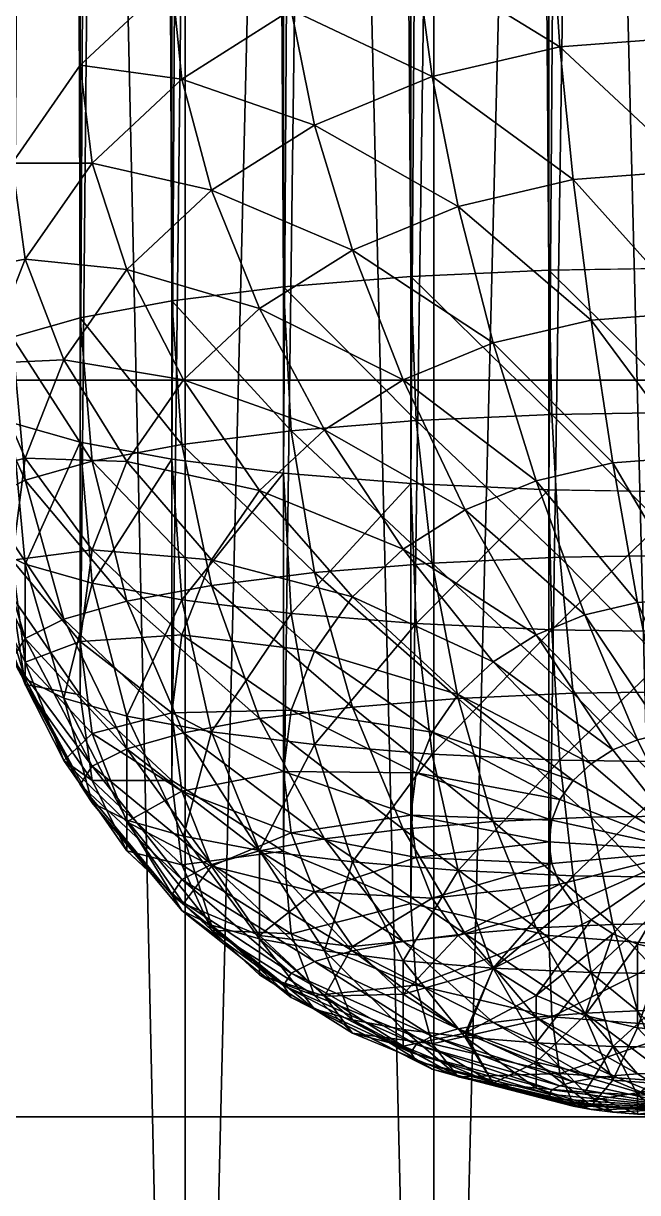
# Model space of a CAD drawing. Header units: millimetres. Extents: x -510 to 550, y -577 to 577.
# Drawn here: x 10.91 to 19.25, y 178.97 to 194.84 of the extents above; entities that cross this region are included whole.
import ezdxf

# ---------------------------------------------------------------- set-up
doc = ezdxf.new("R2010")
doc.units = ezdxf.units.MM
for name, color, linetype, true_color in [('base_visual_0', 7, 'Continuous', 0x5c6b75), ('base_visual_1', 7, 'Continuous', 0x5c6b75), ('base_visual_2', 7, 'Continuous', 0x1f2b36), ('main_frame_outrigger', 7, 'Continuous', 0x5c6b75), ('structure_aux_rail_bracket', 7, 'Continuous', 0x5c6b75), ('structure_left_rocker_spindle', 7, 'Continuous', 0x5c6b75), ('structure_main_rail_bracket', 7, 'Continuous', 0x5c6b75)]:
    doc.layers.add(name, color=color, linetype=linetype, true_color=true_color)

msp = doc.modelspace()

# ---------------------------------------------------------------- linework, layer by layer
at = {"layer": 'base_visual_0', "true_color": 0x5c6b75}
for points in [[(-85, -190, -160), (125, 190, -160), (125, -190, -160)], [(-85, -190, -160), (-85, 190, -160), (125, 190, -160)], [(-85, -190, -20), (125, -190, -20), (125, 190, -20)], [(-85, -190, -20), (125, 190, -20), (-85, 190, -20)], [(125, 190, -160), (-85, 190, -160), (-85, 190, -20)], [(125, 190, -160), (-85, 190, -20), (125, 190, -20)]]:
    msp.add_3dface(points, dxfattribs=at)
at = {"layer": 'base_visual_1', "true_color": 0x5c6b75}
for points in [[(-110, -190, 10), (150, 190, 10), (150, -190, 10)], [(-110, -190, 10), (-110, 190, 10), (150, 190, 10)], [(-110, -190, 80), (150, -190, 80), (150, 190, 80)], [(-110, -190, 80), (150, 190, 80), (-110, 190, 80)], [(150, 190, 10), (-110, 190, 10), (-110, 190, 80)], [(150, 190, 10), (-110, 190, 80), (150, 190, 80)]]:
    msp.add_3dface(points, dxfattribs=at)
at = {"layer": 'base_visual_2', "true_color": 0x1f2b36}
for points in [[(-20, -190, 80), (220, 190, 80), (220, -190, 80)], [(-20, -190, 80), (-20, 190, 80), (220, 190, 80)], [(-20, -190, 160), (220, -190, 160), (220, 190, 160)], [(-20, -190, 160), (220, 190, 160), (-20, 190, 160)], [(220, 190, 80), (-20, 190, 80), (-20, 190, 160)], [(220, 190, 80), (-20, 190, 160), (220, 190, 160)]]:
    msp.add_3dface(points, dxfattribs=at)
at = {"layer": 'main_frame_outrigger', "true_color": 0x5c6b75}
for points in [[(-5, 180, 55), (45, 390, 55), (45, 180, 55)], [(-5, 180, 55), (-5, 390, 55), (45, 390, 55)], [(-5, 180, 85), (45, 180, 85), (45, 390, 85)], [(-5, 180, 85), (45, 390, 85), (-5, 390, 85)], [(-5, 180, 55), (45, 180, 55), (45, 180, 85)], [(-5, 180, 55), (45, 180, 85), (-5, 180, 85)]]:
    msp.add_3dface(points, dxfattribs=at)
at = {"layer": 'structure_aux_rail_bracket', "true_color": 0x5c6b75}
for points in [[(10.761, 325.943, 257.554), (11.685, 327.272, 256.449), (11.685, 194.272, 96.449)], [(11.685, 327.272, 256.449), (12.929, 195.438, 95.48), (11.685, 194.272, 96.449)], [(10.761, 325.943, 257.554), (11.685, 194.272, 96.449), (10.761, 192.943, 97.554)], [(11.685, 318.728, 263.551), (10.761, 320.057, 262.446), (10.761, 187.057, 102.446)], [(11.685, 318.728, 263.551), (10.761, 187.057, 102.446), (11.685, 185.728, 103.551)], [(12.929, 317.562, 264.52), (11.685, 318.728, 263.551), (11.685, 185.728, 103.551)], [(12.929, 317.562, 264.52), (11.685, 185.728, 103.551), (12.929, 184.562, 104.52)], [(14.444, 316.606, 265.315), (12.929, 317.562, 264.52), (12.929, 184.562, 104.52)], [(14.444, 316.606, 265.315), (12.929, 184.562, 104.52), (14.444, 183.606, 105.315)], [(16.173, 315.895, 265.906), (14.444, 316.606, 265.315), (14.444, 183.606, 105.315)], [(16.173, 315.895, 265.906), (14.444, 183.606, 105.315), (16.173, 182.895, 105.906)], [(18.049, 315.458, 266.27), (16.173, 315.895, 265.906), (16.173, 182.895, 105.906)], [(18.049, 315.458, 266.27), (16.173, 182.895, 105.906), (18.049, 182.458, 106.27)], [(20, 315.31, 266.392), (18.049, 315.458, 266.27), (18.049, 182.458, 106.27)], [(20, 315.31, 266.392), (18.049, 182.458, 106.27), (20, 182.31, 106.392)], [(18.087, 196.15, 92.351), (20, 196.295, 92.23), (20, 194.658, 91.151)], [(16.247, 195.721, 92.707), (18.087, 196.15, 92.351), (18.198, 194.522, 91.265)], [(18.087, 196.15, 92.351), (20, 194.658, 91.151), (18.198, 194.522, 91.265)], [(14.551, 195.024, 93.287), (16.247, 195.721, 92.707), (16.464, 194.118, 91.601)], [(16.247, 195.721, 92.707), (18.198, 194.522, 91.265), (16.464, 194.118, 91.601)], [(11.685, 194.272, 96.449), (12.929, 195.438, 95.48), (13.065, 194.086, 94.066)], [(12.929, 195.438, 95.48), (14.551, 195.024, 93.287), (13.065, 194.086, 94.066)], [(13.065, 194.086, 94.066), (14.551, 195.024, 93.287), (14.867, 193.461, 92.147)], [(14.551, 195.024, 93.287), (16.464, 194.118, 91.601), (14.867, 193.461, 92.147)], [(18.198, 194.522, 91.265), (20, 194.658, 91.151), (20, 192.843, 90.413)], [(16.464, 194.118, 91.601), (18.198, 194.522, 91.265), (18.378, 192.72, 90.515)], [(18.198, 194.522, 91.265), (20, 192.843, 90.413), (18.378, 192.72, 90.515)], [(10.761, 192.943, 97.554), (11.685, 194.272, 96.449), (11.845, 192.943, 95.017)], [(11.685, 194.272, 96.449), (13.065, 194.086, 94.066), (11.845, 192.943, 95.017)], [(14.867, 193.461, 92.147), (16.464, 194.118, 91.601), (16.818, 192.356, 90.817)], [(16.464, 194.118, 91.601), (18.378, 192.72, 90.515), (16.818, 192.356, 90.817)], [(11.845, 192.943, 95.017), (13.065, 194.086, 94.066), (13.467, 192.578, 92.881)], [(13.065, 194.086, 94.066), (14.867, 193.461, 92.147), (13.467, 192.578, 92.881)], [(13.467, 192.578, 92.881), (14.867, 193.461, 92.147), (15.381, 191.765, 91.308)], [(14.867, 193.461, 92.147), (16.818, 192.356, 90.817), (15.381, 191.765, 91.308)], [(10.192, 191.5, 98.753), (10.761, 192.943, 97.554), (10.939, 191.639, 96.1)], [(10.761, 192.943, 97.554), (11.845, 192.943, 95.017), (10.939, 191.639, 96.1)], [(10.939, 191.639, 96.1), (11.845, 192.943, 95.017), (12.318, 191.501, 93.776)], [(11.845, 192.943, 95.017), (13.467, 192.578, 92.881), (12.318, 191.501, 93.776)], [(16.818, 192.356, 90.817), (18.378, 192.72, 90.515), (18.621, 190.813, 90.129)], [(18.378, 192.72, 90.515), (20, 192.843, 90.413), (20, 190.918, 90.042)], [(18.378, 192.72, 90.515), (20, 190.918, 90.042), (18.621, 190.813, 90.129)], [(12.318, 191.501, 93.776), (13.467, 192.578, 92.881), (14.121, 190.97, 91.969)], [(13.467, 192.578, 92.881), (15.381, 191.765, 91.308), (14.121, 190.97, 91.969)], [(15.381, 191.765, 91.308), (16.818, 192.356, 90.817), (17.294, 190.504, 90.386)], [(16.818, 192.356, 90.817), (18.621, 190.813, 90.129), (17.294, 190.504, 90.386)], [(14.121, 190.97, 91.969), (15.381, 191.765, 91.308), (16.072, 190.001, 90.804)], [(15.381, 191.765, 91.308), (17.294, 190.504, 90.386), (16.072, 190.001, 90.804)], [(10.192, 191.5, 98.753), (10.939, 191.639, 96.1), (10.381, 190.224, 97.277)], [(10.381, 190.224, 97.277), (10.939, 191.639, 96.1), (11.464, 190.273, 94.797)], [(10.939, 191.639, 96.1), (12.318, 191.501, 93.776), (11.464, 190.273, 94.797)], [(11.464, 190.273, 94.797), (12.318, 191.501, 93.776), (13.087, 190.001, 92.775)], [(12.318, 191.501, 93.776), (14.121, 190.97, 91.969), (13.087, 190.001, 92.775)], [(13.087, 190.001, 92.775), (14.121, 190.97, 91.969), (15, 189.325, 91.366)], [(14.121, 190.97, 91.969), (16.072, 190.001, 90.804), (15, 189.325, 91.366)], [(17.294, 190.504, 90.386), (18.621, 190.813, 90.129), (18.916, 188.875, 90.123)], [(18.621, 190.813, 90.129), (20, 190.918, 90.042), (20, 188.957, 90.055)], [(18.621, 190.813, 90.129), (20, 188.957, 90.055), (18.916, 188.875, 90.123)], [(16.072, 190.001, 90.804), (17.294, 190.504, 90.386), (17.874, 188.632, 90.325)], [(17.294, 190.504, 90.386), (18.916, 188.875, 90.123), (17.874, 188.632, 90.325)], [(10.192, 188.753, 98.5), (10.381, 190.224, 97.277), (10.939, 188.94, 95.905)], [(10.381, 190.224, 97.277), (11.464, 190.273, 94.797), (10.939, 188.94, 95.905)], [(10.939, 188.94, 95.905), (11.464, 190.273, 94.797), (12.318, 188.895, 93.694)], [(11.464, 190.273, 94.797), (13.087, 190.001, 92.775), (12.318, 188.895, 93.694)], [(12.318, 188.895, 93.694), (13.087, 190.001, 92.775), (14.121, 188.501, 92.051)], [(13.087, 190.001, 92.775), (15, 189.325, 91.366), (14.121, 188.501, 92.051)], [(15, 189.325, 91.366), (16.072, 190.001, 90.804), (16.913, 188.237, 90.653)], [(16.072, 190.001, 90.804), (17.874, 188.632, 90.325), (16.913, 188.237, 90.653)], [(14.121, 188.501, 92.051), (15, 189.325, 91.366), (16.072, 187.706, 91.095)], [(15, 189.325, 91.366), (16.913, 188.237, 90.653), (16.072, 187.706, 91.095)], [(10.192, 188.753, 98.5), (10.939, 188.94, 95.905), (10.761, 187.554, 97.057)], [(10.761, 187.554, 97.057), (10.939, 188.94, 95.905), (11.845, 187.696, 94.691)], [(10.939, 188.94, 95.905), (12.318, 188.895, 93.694), (11.845, 187.696, 94.691)], [(11.845, 187.696, 94.691), (12.318, 188.895, 93.694), (13.467, 187.561, 92.833)], [(12.318, 188.895, 93.694), (14.121, 188.501, 92.051), (13.467, 187.561, 92.833)], [(18.916, 188.875, 90.123), (20, 188.957, 90.055), (20, 187.037, 90.449)], [(17.874, 188.632, 90.325), (18.916, 188.875, 90.123), (19.253, 186.981, 90.496)], [(18.916, 188.875, 90.123), (20, 187.037, 90.449), (19.253, 186.981, 90.496)], [(16.913, 188.237, 90.653), (17.874, 188.632, 90.325), (18.536, 186.813, 90.635)], [(17.874, 188.632, 90.325), (19.253, 186.981, 90.496), (18.536, 186.813, 90.635)], [(13.467, 187.561, 92.833), (14.121, 188.501, 92.051), (15.381, 187.059, 91.633)], [(14.121, 188.501, 92.051), (16.072, 187.706, 91.095), (15.381, 187.059, 91.633)], [(16.072, 187.706, 91.095), (16.913, 188.237, 90.653), (17.874, 186.541, 90.861)], [(16.913, 188.237, 90.653), (18.536, 186.813, 90.635), (17.874, 186.541, 90.861)], [(10.761, 187.554, 97.057), (11.845, 187.696, 94.691), (11.685, 186.449, 95.728)], [(11.685, 186.449, 95.728), (11.845, 187.696, 94.691), (13.065, 186.541, 93.68)], [(11.845, 187.696, 94.691), (13.467, 187.561, 92.833), (13.065, 186.541, 93.68)], [(15.381, 187.059, 91.633), (16.072, 187.706, 91.095), (17.294, 186.175, 91.166)], [(16.072, 187.706, 91.095), (17.874, 186.541, 90.861), (17.294, 186.175, 91.166)], [(10.381, 187.281, 99.723), (10.761, 187.554, 97.057), (10.939, 186.168, 98.209)], [(10.939, 186.168, 98.209), (10.761, 187.554, 97.057), (11.685, 186.449, 95.728)], [(13.065, 186.541, 93.68), (13.467, 187.561, 92.833), (14.867, 186.32, 92.247)], [(13.467, 187.561, 92.833), (15.381, 187.059, 91.633), (14.867, 186.32, 92.247)], [(10.761, 187.057, 102.446), (10.381, 187.281, 99.723), (10.939, 185.867, 100.899)], [(10.939, 185.867, 100.899), (10.381, 187.281, 99.723), (10.939, 186.168, 98.209)], [(11.685, 185.728, 103.551), (10.761, 187.057, 102.446), (10.939, 185.867, 100.899)], [(14.867, 186.32, 92.247), (15.381, 187.059, 91.633), (16.818, 185.729, 91.536)], [(15.381, 187.059, 91.633), (17.294, 186.175, 91.166), (16.818, 185.729, 91.536)], [(18.536, 186.813, 90.635), (19.253, 186.981, 90.496), (19.619, 185.202, 91.235)], [(19.253, 186.981, 90.496), (20, 187.037, 90.449), (20, 185.231, 91.211)], [(19.253, 186.981, 90.496), (20, 185.231, 91.211), (19.619, 185.202, 91.235)], [(17.874, 186.541, 90.861), (18.536, 186.813, 90.635), (19.253, 185.117, 91.306)], [(18.536, 186.813, 90.635), (19.619, 185.202, 91.235), (19.253, 185.117, 91.306)], [(11.685, 186.449, 95.728), (13.065, 186.541, 93.68), (12.929, 185.48, 94.562)], [(12.929, 185.48, 94.562), (13.065, 186.541, 93.68), (14.551, 185.518, 92.913)], [(13.065, 186.541, 93.68), (14.867, 186.32, 92.247), (14.551, 185.518, 92.913)], [(17.294, 186.175, 91.166), (17.874, 186.541, 90.861), (18.916, 184.978, 91.421)], [(17.874, 186.541, 90.861), (19.253, 185.117, 91.306), (18.916, 184.978, 91.421)], [(10.939, 186.168, 98.209), (11.685, 186.449, 95.728), (11.845, 185.201, 96.765)], [(11.845, 185.201, 96.765), (11.685, 186.449, 95.728), (12.929, 185.48, 94.562)], [(14.551, 185.518, 92.913), (14.867, 186.32, 92.247), (16.464, 185.22, 91.959)], [(14.867, 186.32, 92.247), (16.818, 185.729, 91.536), (16.464, 185.22, 91.959)], [(10.939, 185.867, 100.899), (10.939, 186.168, 98.209), (11.464, 184.835, 99.317)], [(11.464, 184.835, 99.317), (10.939, 186.168, 98.209), (11.845, 185.201, 96.765)], [(16.818, 185.729, 91.536), (17.294, 186.175, 91.166), (18.621, 184.791, 91.576)], [(17.294, 186.175, 91.166), (18.916, 184.978, 91.421), (18.621, 184.791, 91.576)], [(11.685, 185.728, 103.551), (10.939, 185.867, 100.899), (11.845, 184.563, 101.983)], [(11.845, 184.563, 101.983), (10.939, 185.867, 100.899), (11.464, 184.835, 99.317)], [(12.929, 184.562, 104.52), (11.685, 185.728, 103.551), (11.845, 184.563, 101.983)], [(16.464, 185.22, 91.959), (16.818, 185.729, 91.536), (18.378, 184.564, 91.765)], [(16.818, 185.729, 91.536), (18.621, 184.791, 91.576), (18.378, 184.564, 91.765)], [(11.845, 185.201, 96.765), (12.929, 185.48, 94.562), (13.065, 184.419, 95.444)], [(12.929, 185.48, 94.562), (14.551, 185.518, 92.913), (14.444, 184.685, 93.606)], [(13.065, 184.419, 95.444), (12.929, 185.48, 94.562), (14.444, 184.685, 93.606)], [(14.444, 184.685, 93.606), (14.551, 185.518, 92.913), (16.247, 184.668, 92.418)], [(14.551, 185.518, 92.913), (16.464, 185.22, 91.959), (16.247, 184.668, 92.418)], [(11.464, 184.835, 99.317), (11.845, 185.201, 96.765), (12.318, 184.002, 97.762)], [(12.318, 184.002, 97.762), (11.845, 185.201, 96.765), (13.065, 184.419, 95.444)], [(16.247, 184.668, 92.418), (16.464, 185.22, 91.959), (18.198, 184.305, 91.98)], [(16.464, 185.22, 91.959), (18.378, 184.564, 91.765), (18.198, 184.305, 91.98)], [(18.916, 184.978, 91.421), (19.253, 185.117, 91.306), (20, 183.608, 92.31)], [(19.253, 185.117, 91.306), (19.619, 185.202, 91.235), (20, 183.608, 92.31)], [(18.621, 184.791, 91.576), (18.916, 184.978, 91.421), (20, 183.608, 92.31)], [(11.845, 184.563, 101.983), (11.464, 184.835, 99.317), (12.318, 183.607, 100.338)], [(12.318, 183.607, 100.338), (11.464, 184.835, 99.317), (12.318, 184.002, 97.762)], [(18.378, 184.564, 91.765), (18.621, 184.791, 91.576), (20, 183.608, 92.31)], [(13.065, 184.419, 95.444), (14.444, 184.685, 93.606), (14.551, 183.851, 94.299)], [(14.551, 183.851, 94.299), (14.444, 184.685, 93.606), (16.173, 184.094, 92.895)], [(14.444, 184.685, 93.606), (16.247, 184.668, 92.418), (16.173, 184.094, 92.895)], [(16.173, 184.094, 92.895), (16.247, 184.668, 92.418), (18.087, 184.023, 92.214)], [(16.247, 184.668, 92.418), (18.198, 184.305, 91.98), (18.087, 184.023, 92.214)], [(12.929, 184.562, 104.52), (11.845, 184.563, 101.983), (13.065, 183.42, 102.933)], [(13.065, 183.42, 102.933), (11.845, 184.563, 101.983), (12.318, 183.607, 100.338)], [(14.444, 183.606, 105.315), (12.929, 184.562, 104.52), (13.065, 183.42, 102.933)], [(18.198, 184.305, 91.98), (18.378, 184.564, 91.765), (20, 183.608, 92.31)], [(12.318, 184.002, 97.762), (13.065, 184.419, 95.444), (13.467, 183.399, 96.292)], [(13.467, 183.399, 96.292), (13.065, 184.419, 95.444), (14.551, 183.851, 94.299)], [(18.087, 184.023, 92.214), (18.198, 184.305, 91.98), (20, 183.608, 92.31)], [(12.318, 183.607, 100.338), (12.318, 184.002, 97.762), (13.087, 182.896, 98.681)], [(13.087, 182.896, 98.681), (12.318, 184.002, 97.762), (13.467, 183.399, 96.292)], [(14.551, 183.851, 94.299), (16.173, 184.094, 92.895), (16.247, 183.52, 93.373)], [(16.247, 183.52, 93.373), (16.173, 184.094, 92.895), (18.049, 183.73, 92.458)], [(16.173, 184.094, 92.895), (18.087, 184.023, 92.214), (18.049, 183.73, 92.458)], [(18.049, 183.73, 92.458), (18.087, 184.023, 92.214), (20, 183.608, 92.31)], [(13.467, 183.399, 96.292), (14.551, 183.851, 94.299), (14.867, 183.05, 94.965)], [(14.867, 183.05, 94.965), (14.551, 183.851, 94.299), (16.247, 183.52, 93.373)], [(16.247, 183.52, 93.373), (18.049, 183.73, 92.458), (18.087, 183.438, 92.701)], [(18.087, 183.438, 92.701), (18.049, 183.73, 92.458), (20, 183.608, 92.31)], [(13.065, 183.42, 102.933), (12.318, 183.607, 100.338), (13.467, 182.53, 101.233)], [(13.467, 182.53, 101.233), (12.318, 183.607, 100.338), (13.087, 182.896, 98.681)], [(14.444, 183.606, 105.315), (13.065, 183.42, 102.933), (14.551, 182.482, 103.713)], [(16.173, 182.895, 105.906), (14.444, 183.606, 105.315), (14.551, 182.482, 103.713)], [(14.867, 183.05, 94.965), (16.247, 183.52, 93.373), (16.464, 182.968, 93.831)], [(16.464, 182.968, 93.831), (16.247, 183.52, 93.373), (18.087, 183.438, 92.701)], [(18.198, 183.156, 92.935), (18.087, 183.438, 92.701), (20, 183.608, 92.31)], [(18.378, 182.897, 93.151), (18.198, 183.156, 92.935), (20, 183.608, 92.31)], [(18.621, 182.67, 93.34), (18.378, 182.897, 93.151), (20, 183.608, 92.31)], [(18.916, 182.483, 93.495), (18.621, 182.67, 93.34), (20, 183.608, 92.31)], [(19.253, 182.344, 93.61), (18.916, 182.483, 93.495), (20, 183.608, 92.31)], [(19.619, 182.259, 93.681), (19.253, 182.344, 93.61), (20, 183.608, 92.31)], [(14.551, 182.482, 103.713), (13.065, 183.42, 102.933), (13.467, 182.53, 101.233)], [(13.087, 182.896, 98.681), (13.467, 183.399, 96.292), (14.121, 182.459, 97.074)], [(14.121, 182.459, 97.074), (13.467, 183.399, 96.292), (14.867, 183.05, 94.965)], [(16.464, 182.968, 93.831), (18.087, 183.438, 92.701), (18.198, 183.156, 92.935)], [(14.121, 182.459, 97.074), (14.867, 183.05, 94.965), (15.381, 182.311, 95.579)], [(15.381, 182.311, 95.579), (14.867, 183.05, 94.965), (16.464, 182.968, 93.831)], [(16.818, 182.459, 94.254), (16.464, 182.968, 93.831), (18.198, 183.156, 92.935)], [(16.818, 182.459, 94.254), (18.198, 183.156, 92.935), (18.378, 182.897, 93.151)], [(13.467, 182.53, 101.233), (13.087, 182.896, 98.681), (14.121, 181.927, 99.486)], [(14.121, 181.927, 99.486), (13.087, 182.896, 98.681), (14.121, 182.459, 97.074)], [(16.173, 182.895, 105.906), (14.551, 182.482, 103.713), (16.247, 181.785, 104.292)], [(15.381, 182.311, 95.579), (16.464, 182.968, 93.831), (16.818, 182.459, 94.254)], [(18.049, 182.458, 106.27), (16.173, 182.895, 105.906), (16.247, 181.785, 104.292)], [(17.294, 182.013, 94.625), (16.818, 182.459, 94.254), (18.378, 182.897, 93.151)], [(17.294, 182.013, 94.625), (18.378, 182.897, 93.151), (18.621, 182.67, 93.34)], [(14.551, 182.482, 103.713), (13.467, 182.53, 101.233), (14.867, 181.646, 101.968)], [(14.867, 181.646, 101.968), (13.467, 182.53, 101.233), (14.121, 181.927, 99.486)], [(17.874, 181.647, 94.929), (17.294, 182.013, 94.625), (18.621, 182.67, 93.34)], [(17.874, 181.647, 94.929), (18.621, 182.67, 93.34), (18.916, 182.483, 93.495)], [(14.121, 181.927, 99.486), (14.121, 182.459, 97.074), (15, 181.635, 97.758)], [(15, 181.635, 97.758), (14.121, 182.459, 97.074), (15.381, 182.311, 95.579)], [(16.247, 181.785, 104.292), (14.551, 182.482, 103.713), (14.867, 181.646, 101.968)], [(16.072, 181.664, 96.117), (15.381, 182.311, 95.579), (16.818, 182.459, 94.254)], [(16.072, 181.664, 96.117), (16.818, 182.459, 94.254), (17.294, 182.013, 94.625)], [(18.049, 182.458, 106.27), (16.247, 181.785, 104.292), (18.087, 181.356, 104.649)], [(18.536, 181.375, 95.155), (17.874, 181.647, 94.929), (18.916, 182.483, 93.495)], [(20, 182.31, 106.392), (18.049, 182.458, 106.27), (18.087, 181.356, 104.649)], [(18.536, 181.375, 95.155), (18.916, 182.483, 93.495), (19.253, 182.344, 93.61)], [(15, 181.635, 97.758), (15.381, 182.311, 95.579), (16.072, 181.664, 96.117)], [(20, 182.31, 106.392), (18.087, 181.356, 104.649), (20, 181.211, 104.769)], [(19.253, 181.208, 95.295), (18.536, 181.375, 95.155), (19.253, 182.344, 93.61)], [(19.253, 181.208, 95.295), (19.253, 182.344, 93.61), (19.619, 182.259, 93.681)], [(20, 181.151, 95.342), (19.253, 181.208, 95.295), (19.619, 182.259, 93.681)], [(14.867, 181.646, 101.968), (14.121, 181.927, 99.486), (15.381, 181.132, 100.147)], [(15.381, 181.132, 100.147), (14.121, 181.927, 99.486), (15, 181.635, 97.758)], [(16.913, 181.133, 96.559), (16.072, 181.664, 96.117), (17.294, 182.013, 94.625)], [(16.913, 181.133, 96.559), (17.294, 182.013, 94.625), (17.874, 181.647, 94.929)], [(16.247, 181.785, 104.292), (14.867, 181.646, 101.968), (16.464, 180.99, 102.513)], [(18.087, 181.356, 104.649), (16.247, 181.785, 104.292), (16.464, 180.99, 102.513)], [(16.464, 180.99, 102.513), (14.867, 181.646, 101.968), (15.381, 181.132, 100.147)], [(16.072, 180.959, 98.321), (15, 181.635, 97.758), (16.072, 181.664, 96.117)], [(15.381, 181.132, 100.147), (15, 181.635, 97.758), (16.072, 180.959, 98.321)], [(16.072, 180.959, 98.321), (16.072, 181.664, 96.117), (16.913, 181.133, 96.559)], [(17.874, 180.738, 96.887), (16.913, 181.133, 96.559), (17.874, 181.647, 94.929)], [(17.874, 180.738, 96.887), (17.874, 181.647, 94.929), (18.536, 181.375, 95.155)], [(18.087, 181.356, 104.649), (16.464, 180.99, 102.513), (18.198, 180.586, 102.849)], [(18.916, 180.495, 97.089), (17.874, 180.738, 96.887), (18.536, 181.375, 95.155)], [(20, 181.211, 104.769), (18.087, 181.356, 104.649), (18.198, 180.586, 102.849)], [(18.916, 180.495, 97.089), (18.536, 181.375, 95.155), (19.253, 181.208, 95.295)], [(16.464, 180.99, 102.513), (15.381, 181.132, 100.147), (16.818, 180.541, 100.638)], [(16.818, 180.541, 100.638), (15.381, 181.132, 100.147), (16.072, 180.959, 98.321)], [(17.294, 180.456, 98.738), (16.072, 180.959, 98.321), (16.913, 181.133, 96.559)], [(17.294, 180.456, 98.738), (16.913, 181.133, 96.559), (17.874, 180.738, 96.887)], [(20, 181.211, 104.769), (18.198, 180.586, 102.849), (20, 180.449, 102.963)], [(20, 180.413, 97.157), (18.916, 180.495, 97.089), (19.253, 181.208, 95.295)], [(20, 180.413, 97.157), (19.253, 181.208, 95.295), (20, 181.151, 95.342)], [(16.818, 180.541, 100.638), (16.072, 180.959, 98.321), (17.294, 180.456, 98.738)], [(18.198, 180.586, 102.849), (16.464, 180.99, 102.513), (16.818, 180.541, 100.638)], [(18.621, 180.147, 98.996), (17.294, 180.456, 98.738), (17.874, 180.738, 96.887)], [(18.621, 180.147, 98.996), (17.874, 180.738, 96.887), (18.916, 180.495, 97.089)], [(18.198, 180.586, 102.849), (16.818, 180.541, 100.638), (18.378, 180.177, 100.941)], [(18.378, 180.177, 100.941), (16.818, 180.541, 100.638), (17.294, 180.456, 98.738)], [(20, 180.449, 102.963), (18.198, 180.586, 102.849), (18.378, 180.177, 100.941)], [(20, 180.042, 99.082), (18.621, 180.147, 98.996), (18.916, 180.495, 97.089)], [(20, 180.042, 99.082), (18.916, 180.495, 97.089), (20, 180.413, 97.157)], [(18.378, 180.177, 100.941), (17.294, 180.456, 98.738), (18.621, 180.147, 98.996)], [(20, 180.449, 102.963), (18.378, 180.177, 100.941), (20, 180.055, 101.043)], [(20, 180.055, 101.043), (18.378, 180.177, 100.941), (18.621, 180.147, 98.996)], [(20, 180.055, 101.043), (18.621, 180.147, 98.996), (20, 180.042, 99.082)]]:
    msp.add_3dface(points, dxfattribs=at)
at = {"layer": 'structure_left_rocker_spindle', "true_color": 0x5c6b75}
for points in [[(13.112, 300, 16.63), (10, 300, 14.966), (10, 160, 14.966)], [(13.112, 300, 16.63), (10, 160, 14.966), (13.112, 160, 16.63)], [(10, 300, -14.966), (13.112, 300, -16.63), (13.112, 160, -16.63)], [(10, 300, -14.966), (13.112, 160, -16.63), (10, 160, -14.966)], [(16.488, 300, 17.654), (13.112, 300, 16.63), (13.112, 160, 16.63)], [(16.488, 300, 17.654), (13.112, 160, 16.63), (16.488, 160, 17.654)], [(13.112, 300, -16.63), (16.488, 300, -17.654), (16.488, 160, -17.654)], [(13.112, 300, -16.63), (16.488, 160, -17.654), (13.112, 160, -16.63)], [(20, 300, 18), (16.488, 300, 17.654), (16.488, 160, 17.654)], [(20, 300, 18), (16.488, 160, 17.654), (20, 160, 18)], [(16.488, 300, -17.654), (20, 300, -18), (20, 160, -18)], [(16.488, 300, -17.654), (20, 160, -18), (16.488, 160, -17.654)]]:
    msp.add_3dface(points, dxfattribs=at)
at = {"layer": 'structure_main_rail_bracket', "true_color": 0x5c6b75}
for points in [[(14.444, 451.264, 131.782), (16.173, 451.405, 130.869), (16.173, 191.405, 90.869)], [(16.173, 451.405, 130.869), (18.049, 451.491, 130.306), (18.049, 191.491, 90.306)], [(16.173, 451.405, 130.869), (18.049, 191.491, 90.306), (16.173, 191.405, 90.869)], [(18.049, 451.491, 130.306), (20, 451.521, 130.116), (20, 191.521, 90.116)], [(18.049, 451.491, 130.306), (20, 191.521, 90.116), (18.049, 191.491, 90.306)], [(12.929, 451.075, 133.011), (14.444, 451.264, 131.782), (14.444, 191.264, 91.782)], [(14.444, 451.264, 131.782), (16.173, 191.405, 90.869), (14.444, 191.264, 91.782)], [(11.685, 450.845, 134.509), (12.929, 451.075, 133.011), (12.929, 191.075, 93.011)], [(12.929, 451.075, 133.011), (14.444, 191.264, 91.782), (12.929, 191.075, 93.011)], [(10.761, 450.582, 136.218), (11.685, 450.845, 134.509), (11.685, 190.845, 94.509)], [(11.685, 450.845, 134.509), (12.929, 191.075, 93.011), (11.685, 190.845, 94.509)], [(10.761, 450.582, 136.218), (11.685, 190.845, 94.509), (10.761, 190.582, 96.218)], [(11.685, 449.155, 145.491), (10.761, 449.418, 143.782), (10.761, 189.418, 103.782)], [(11.685, 449.155, 145.491), (10.761, 189.418, 103.782), (11.685, 189.155, 105.491)], [(12.929, 448.925, 146.989), (11.685, 449.155, 145.491), (11.685, 189.155, 105.491)], [(12.929, 448.925, 146.989), (11.685, 189.155, 105.491), (12.929, 188.925, 106.989)], [(14.444, 448.736, 148.218), (12.929, 448.925, 146.989), (12.929, 188.925, 106.989)], [(14.444, 448.736, 148.218), (12.929, 188.925, 106.989), (14.444, 188.736, 108.218)], [(16.173, 448.595, 149.131), (14.444, 448.736, 148.218), (14.444, 188.736, 108.218)], [(16.173, 448.595, 149.131), (14.444, 188.736, 108.218), (16.173, 188.595, 109.131)], [(18.049, 448.509, 149.694), (16.173, 448.595, 149.131), (16.173, 188.595, 109.131)], [(18.049, 448.509, 149.694), (16.173, 188.595, 109.131), (18.049, 188.509, 109.694)], [(20, 448.479, 149.884), (18.049, 448.509, 149.694), (18.049, 188.509, 109.694)], [(20, 448.479, 149.884), (18.049, 188.509, 109.694), (20, 188.479, 109.884)], [(16.173, 191.405, 90.869), (18.049, 191.491, 90.306), (18.087, 189.534, 90.196)], [(18.049, 191.491, 90.306), (20, 191.521, 90.116), (20, 189.563, 90.01)], [(18.049, 191.491, 90.306), (20, 189.563, 90.01), (18.087, 189.534, 90.196)], [(12.929, 191.075, 93.011), (14.444, 191.264, 91.782), (14.551, 189.312, 91.643)], [(14.444, 191.264, 91.782), (16.173, 191.405, 90.869), (16.247, 189.45, 90.747)], [(14.444, 191.264, 91.782), (16.247, 189.45, 90.747), (14.551, 189.312, 91.643)], [(16.173, 191.405, 90.869), (18.087, 189.534, 90.196), (16.247, 189.45, 90.747)], [(11.685, 190.845, 94.509), (12.929, 191.075, 93.011), (13.065, 189.126, 92.849)], [(12.929, 191.075, 93.011), (14.551, 189.312, 91.643), (13.065, 189.126, 92.849)], [(10.761, 190.582, 96.218), (11.685, 190.845, 94.509), (11.845, 188.9, 94.318)], [(11.685, 190.845, 94.509), (13.065, 189.126, 92.849), (11.845, 188.9, 94.318)], [(10.192, 190.297, 98.072), (10.761, 190.582, 96.218), (10.939, 188.642, 95.994)], [(10.761, 190.582, 96.218), (11.845, 188.9, 94.318), (10.939, 188.642, 95.994)], [(10.192, 190.297, 98.072), (10.939, 188.642, 95.994), (10.381, 188.363, 97.812)], [(16.247, 189.45, 90.747), (18.087, 189.534, 90.196), (18.198, 187.595, 90.462)], [(18.087, 189.534, 90.196), (20, 189.563, 90.01), (20, 187.622, 90.287)], [(18.087, 189.534, 90.196), (20, 187.622, 90.287), (18.198, 187.595, 90.462)], [(10.761, 189.418, 103.782), (10.381, 187.781, 101.595), (10.939, 187.501, 103.413)], [(11.685, 189.155, 105.491), (10.761, 189.418, 103.782), (10.939, 187.501, 103.413)], [(14.551, 189.312, 91.643), (16.247, 189.45, 90.747), (16.464, 187.516, 90.982)], [(16.247, 189.45, 90.747), (18.198, 187.595, 90.462), (16.464, 187.516, 90.982)], [(13.065, 189.126, 92.849), (14.551, 189.312, 91.643), (14.867, 187.386, 91.826)], [(14.551, 189.312, 91.643), (16.464, 187.516, 90.982), (14.867, 187.386, 91.826)], [(11.685, 189.155, 105.491), (10.939, 187.501, 103.413), (11.845, 187.243, 105.089)], [(12.929, 188.925, 106.989), (11.685, 189.155, 105.491), (11.845, 187.243, 105.089)], [(11.845, 188.9, 94.318), (13.065, 189.126, 92.849), (13.467, 187.211, 92.961)], [(13.065, 189.126, 92.849), (14.867, 187.386, 91.826), (13.467, 187.211, 92.961)], [(10.939, 188.642, 95.994), (11.845, 188.9, 94.318), (12.318, 186.998, 94.345)], [(12.929, 188.925, 106.989), (11.845, 187.243, 105.089), (13.065, 187.017, 106.558)], [(11.845, 188.9, 94.318), (13.467, 187.211, 92.961), (12.318, 186.998, 94.345)], [(14.444, 188.736, 108.218), (12.929, 188.925, 106.989), (13.065, 187.017, 106.558)], [(14.444, 188.736, 108.218), (13.065, 187.017, 106.558), (14.551, 186.832, 107.763)], [(16.173, 188.595, 109.131), (14.444, 188.736, 108.218), (14.551, 186.832, 107.763)], [(10.381, 188.363, 97.812), (10.939, 188.642, 95.994), (11.464, 186.755, 95.924)], [(10.939, 188.642, 95.994), (12.318, 186.998, 94.345), (11.464, 186.755, 95.924)], [(16.173, 188.595, 109.131), (14.551, 186.832, 107.763), (16.247, 186.694, 108.659)], [(18.049, 188.509, 109.694), (16.173, 188.595, 109.131), (16.247, 186.694, 108.659)], [(18.049, 188.509, 109.694), (16.247, 186.694, 108.659), (18.087, 186.609, 109.211)], [(20, 188.479, 109.884), (18.049, 188.509, 109.694), (18.087, 186.609, 109.211)], [(20, 188.479, 109.884), (18.087, 186.609, 109.211), (20, 186.58, 109.397)], [(10.192, 188.072, 99.703), (10.381, 188.363, 97.812), (10.939, 186.492, 97.637)], [(10.381, 188.363, 97.812), (11.464, 186.755, 95.924), (10.939, 186.492, 97.637)], [(10.192, 188.072, 99.703), (10.939, 186.492, 97.637), (10.761, 186.218, 99.418)], [(10.939, 187.501, 103.413), (10.381, 187.781, 101.595), (10.939, 185.944, 101.2)], [(10.381, 187.781, 101.595), (10.761, 186.218, 99.418), (10.939, 185.944, 101.2)], [(18.198, 187.595, 90.462), (20, 187.622, 90.287), (20, 185.773, 90.937)], [(11.845, 187.243, 105.089), (10.939, 187.501, 103.413), (11.464, 185.68, 102.913)], [(10.939, 187.501, 103.413), (10.939, 185.944, 101.2), (11.464, 185.68, 102.913)], [(14.867, 187.386, 91.826), (16.464, 187.516, 90.982), (16.818, 185.677, 91.563)], [(16.464, 187.516, 90.982), (18.198, 187.595, 90.462), (18.378, 185.749, 91.095)], [(16.464, 187.516, 90.982), (18.378, 185.749, 91.095), (16.818, 185.677, 91.563)], [(18.198, 187.595, 90.462), (20, 185.773, 90.937), (18.378, 185.749, 91.095)], [(13.467, 187.211, 92.961), (14.867, 187.386, 91.826), (15.381, 185.56, 92.322)], [(14.867, 187.386, 91.826), (16.818, 185.677, 91.563), (15.381, 185.56, 92.322)], [(11.845, 187.243, 105.089), (11.464, 185.68, 102.913), (12.318, 185.437, 104.491)], [(13.065, 187.017, 106.558), (11.845, 187.243, 105.089), (12.318, 185.437, 104.491)], [(12.318, 186.998, 94.345), (13.467, 187.211, 92.961), (14.121, 185.403, 93.344)], [(13.467, 187.211, 92.961), (15.381, 185.56, 92.322), (14.121, 185.403, 93.344)], [(11.464, 186.755, 95.924), (12.318, 186.998, 94.345), (13.087, 185.211, 94.59)], [(13.065, 187.017, 106.558), (12.318, 185.437, 104.491), (13.467, 185.224, 105.875)], [(12.318, 186.998, 94.345), (14.121, 185.403, 93.344), (13.087, 185.211, 94.59)], [(14.551, 186.832, 107.763), (13.065, 187.017, 106.558), (13.467, 185.224, 105.875)], [(14.551, 186.832, 107.763), (13.467, 185.224, 105.875), (14.867, 185.05, 107.011)], [(16.247, 186.694, 108.659), (14.551, 186.832, 107.763), (14.867, 185.05, 107.011)], [(10.939, 186.492, 97.637), (11.464, 186.755, 95.924), (12.318, 184.993, 96.01)], [(11.464, 186.755, 95.924), (13.087, 185.211, 94.59), (12.318, 184.993, 96.01)], [(16.247, 186.694, 108.659), (14.867, 185.05, 107.011), (16.464, 184.92, 107.854)], [(18.087, 186.609, 109.211), (16.247, 186.694, 108.659), (16.464, 184.92, 107.854)], [(18.087, 186.609, 109.211), (16.464, 184.92, 107.854), (18.198, 184.84, 108.374)], [(20, 186.58, 109.397), (18.087, 186.609, 109.211), (18.198, 184.84, 108.374)], [(20, 186.58, 109.397), (18.198, 184.84, 108.374), (20, 184.813, 108.549)], [(10.761, 186.218, 99.418), (10.939, 186.492, 97.637), (11.845, 184.756, 97.552)], [(10.939, 186.492, 97.637), (12.318, 184.993, 96.01), (11.845, 184.756, 97.552)], [(10.939, 185.944, 101.2), (10.761, 186.218, 99.418), (11.685, 184.509, 99.155)], [(10.761, 186.218, 99.418), (11.845, 184.756, 97.552), (11.685, 184.509, 99.155)], [(11.464, 185.68, 102.913), (10.939, 185.944, 101.2), (11.845, 184.262, 100.758)], [(10.939, 185.944, 101.2), (11.685, 184.509, 99.155), (11.845, 184.262, 100.758)], [(16.818, 185.677, 91.563), (18.378, 185.749, 91.095), (18.621, 184.066, 92.07)], [(18.378, 185.749, 91.095), (20, 185.773, 90.937), (20, 184.086, 91.936)], [(18.378, 185.749, 91.095), (20, 184.086, 91.936), (18.621, 184.066, 92.07)], [(12.318, 185.437, 104.491), (11.464, 185.68, 102.913), (12.318, 184.025, 102.3)], [(11.464, 185.68, 102.913), (11.845, 184.262, 100.758), (12.318, 184.025, 102.3)], [(14.121, 185.403, 93.344), (15.381, 185.56, 92.322), (16.072, 183.905, 93.114)], [(15.381, 185.56, 92.322), (16.818, 185.677, 91.563), (17.294, 184.005, 92.468)], [(15.381, 185.56, 92.322), (17.294, 184.005, 92.468), (16.072, 183.905, 93.114)], [(16.818, 185.677, 91.563), (18.621, 184.066, 92.07), (17.294, 184.005, 92.468)], [(13.467, 185.224, 105.875), (12.318, 185.437, 104.491), (13.087, 183.806, 103.721)], [(12.318, 185.437, 104.491), (12.318, 184.025, 102.3), (13.087, 183.806, 103.721)], [(13.087, 185.211, 94.59), (14.121, 185.403, 93.344), (15, 183.771, 93.983)], [(14.121, 185.403, 93.344), (16.072, 183.905, 93.114), (15, 183.771, 93.983)], [(12.318, 184.993, 96.01), (13.087, 185.211, 94.59), (14.121, 183.609, 95.042)], [(13.467, 185.224, 105.875), (13.087, 183.806, 103.721), (14.121, 183.615, 104.966)], [(13.087, 185.211, 94.59), (15, 183.771, 93.983), (14.121, 183.609, 95.042)], [(14.867, 185.05, 107.011), (13.467, 185.224, 105.875), (14.121, 183.615, 104.966)], [(11.845, 184.756, 97.552), (12.318, 184.993, 96.01), (13.467, 183.423, 96.25)], [(12.318, 184.993, 96.01), (14.121, 183.609, 95.042), (13.467, 183.423, 96.25)], [(14.867, 185.05, 107.011), (14.121, 183.615, 104.966), (15.381, 183.458, 105.988)], [(16.464, 184.92, 107.854), (14.867, 185.05, 107.011), (15.381, 183.458, 105.988)], [(16.464, 184.92, 107.854), (15.381, 183.458, 105.988), (16.818, 183.341, 106.748)], [(18.198, 184.84, 108.374), (16.464, 184.92, 107.854), (16.818, 183.341, 106.748)], [(11.685, 184.509, 99.155), (11.845, 184.756, 97.552), (13.065, 183.221, 97.561)], [(11.845, 184.756, 97.552), (13.467, 183.423, 96.25), (13.065, 183.221, 97.561)], [(18.198, 184.84, 108.374), (16.818, 183.341, 106.748), (18.378, 183.269, 107.215)], [(20, 184.813, 108.549), (18.198, 184.84, 108.374), (18.378, 183.269, 107.215)], [(20, 184.813, 108.549), (18.378, 183.269, 107.215), (20, 183.245, 107.373)], [(11.845, 184.262, 100.758), (11.685, 184.509, 99.155), (12.929, 183.011, 98.925)], [(11.685, 184.509, 99.155), (13.065, 183.221, 97.561), (12.929, 183.011, 98.925)], [(12.318, 184.025, 102.3), (11.845, 184.262, 100.758), (13.065, 182.801, 100.288)], [(11.845, 184.262, 100.758), (12.929, 183.011, 98.925), (13.065, 182.801, 100.288)], [(13.087, 183.806, 103.721), (12.318, 184.025, 102.3), (13.467, 182.6, 101.599)], [(12.318, 184.025, 102.3), (13.065, 182.801, 100.288), (13.467, 182.6, 101.599)], [(16.072, 183.905, 93.114), (17.294, 184.005, 92.468), (17.874, 182.562, 93.663)], [(17.294, 184.005, 92.468), (18.621, 184.066, 92.07), (18.916, 182.611, 93.35)], [(17.294, 184.005, 92.468), (18.916, 182.611, 93.35), (17.874, 182.562, 93.663)], [(18.621, 184.066, 92.07), (20, 184.086, 91.936), (20, 182.627, 93.245)], [(18.621, 184.066, 92.07), (20, 182.627, 93.245), (18.916, 182.611, 93.35)], [(14.121, 183.615, 104.966), (13.087, 183.806, 103.721), (14.121, 182.414, 102.808)], [(13.087, 183.806, 103.721), (13.467, 182.6, 101.599), (14.121, 182.414, 102.808)], [(15, 183.771, 93.983), (16.072, 183.905, 93.114), (16.913, 182.484, 94.17)], [(16.072, 183.905, 93.114), (17.874, 182.562, 93.663), (16.913, 182.484, 94.17)], [(14.121, 183.609, 95.042), (15, 183.771, 93.983), (16.072, 182.379, 94.853)], [(15, 183.771, 93.983), (16.913, 182.484, 94.17), (16.072, 182.379, 94.853)], [(13.467, 183.423, 96.25), (14.121, 183.609, 95.042), (15.381, 182.251, 95.685)], [(15.381, 183.458, 105.988), (14.121, 183.615, 104.966), (15, 182.251, 103.867)], [(14.121, 183.615, 104.966), (14.121, 182.414, 102.808), (15, 182.251, 103.867)], [(14.121, 183.609, 95.042), (16.072, 182.379, 94.853), (15.381, 182.251, 95.685)], [(13.065, 183.221, 97.561), (13.467, 183.423, 96.25), (14.867, 182.105, 96.634)], [(13.467, 183.423, 96.25), (15.381, 182.251, 95.685), (14.867, 182.105, 96.634)], [(15.381, 183.458, 105.988), (15, 182.251, 103.867), (16.072, 182.117, 104.736)], [(16.818, 183.341, 106.748), (15.381, 183.458, 105.988), (16.072, 182.117, 104.736)], [(16.818, 183.341, 106.748), (16.072, 182.117, 104.736), (17.294, 182.018, 105.382)], [(18.378, 183.269, 107.215), (16.818, 183.341, 106.748), (17.294, 182.018, 105.382)], [(12.929, 183.011, 98.925), (13.065, 183.221, 97.561), (14.551, 181.947, 97.664)], [(13.065, 183.221, 97.561), (14.867, 182.105, 96.634), (14.551, 181.947, 97.664)], [(18.378, 183.269, 107.215), (17.294, 182.018, 105.382), (18.621, 181.957, 105.779)], [(20, 183.245, 107.373), (18.378, 183.269, 107.215), (18.621, 181.957, 105.779)], [(20, 183.245, 107.373), (18.621, 181.957, 105.779), (20, 181.936, 105.914)], [(13.065, 182.801, 100.288), (12.929, 183.011, 98.925), (14.444, 181.782, 98.736)], [(12.929, 183.011, 98.925), (14.551, 181.947, 97.664), (14.444, 181.782, 98.736)], [(13.467, 182.6, 101.599), (13.065, 182.801, 100.288), (14.551, 181.617, 99.807)], [(13.065, 182.801, 100.288), (14.444, 181.782, 98.736), (14.551, 181.617, 99.807)], [(14.121, 182.414, 102.808), (13.467, 182.6, 101.599), (14.867, 181.459, 100.837)], [(13.467, 182.6, 101.599), (14.551, 181.617, 99.807), (14.867, 181.459, 100.837)], [(16.913, 182.484, 94.17), (17.874, 182.562, 93.663), (18.536, 181.406, 95.101)], [(17.874, 182.562, 93.663), (18.916, 182.611, 93.35), (19.253, 181.439, 94.886)], [(17.874, 182.562, 93.663), (19.253, 181.439, 94.886), (18.536, 181.406, 95.101)], [(18.916, 182.611, 93.35), (20, 182.627, 93.245), (20, 181.451, 94.813)], [(18.916, 182.611, 93.35), (20, 181.451, 94.813), (19.253, 181.439, 94.886)], [(15, 182.251, 103.867), (14.121, 182.414, 102.808), (15.381, 181.313, 101.786)], [(14.121, 182.414, 102.808), (14.867, 181.459, 100.837), (15.381, 181.313, 101.786)], [(15.381, 182.251, 95.685), (16.072, 182.379, 94.853), (17.294, 181.28, 95.921)], [(16.072, 182.379, 94.853), (16.913, 182.484, 94.17), (17.874, 181.352, 95.45)], [(16.072, 182.379, 94.853), (17.874, 181.352, 95.45), (17.294, 181.28, 95.921)], [(16.913, 182.484, 94.17), (18.536, 181.406, 95.101), (17.874, 181.352, 95.45)], [(14.867, 182.105, 96.634), (15.381, 182.251, 95.685), (16.818, 181.192, 96.494)], [(16.072, 182.117, 104.736), (15, 182.251, 103.867), (16.072, 181.185, 102.618)], [(15, 182.251, 103.867), (15.381, 181.313, 101.786), (16.072, 181.185, 102.618)], [(15.381, 182.251, 95.685), (17.294, 181.28, 95.921), (16.818, 181.192, 96.494)], [(14.551, 181.947, 97.664), (14.867, 182.105, 96.634), (16.464, 181.091, 97.148)], [(14.867, 182.105, 96.634), (16.818, 181.192, 96.494), (16.464, 181.091, 97.148)], [(17.294, 182.018, 105.382), (16.072, 182.117, 104.736), (16.913, 181.08, 103.301)], [(16.072, 182.117, 104.736), (16.072, 181.185, 102.618), (16.913, 181.08, 103.301)], [(14.444, 181.782, 98.736), (14.551, 181.947, 97.664), (16.247, 180.982, 97.857)], [(14.551, 181.947, 97.664), (16.464, 181.091, 97.148), (16.247, 180.982, 97.857)], [(17.294, 182.018, 105.382), (16.913, 181.08, 103.301), (17.874, 181.002, 103.809)], [(18.621, 181.957, 105.779), (17.294, 182.018, 105.382), (17.874, 181.002, 103.809)], [(18.621, 181.957, 105.779), (17.874, 181.002, 103.809), (18.916, 180.953, 104.121)], [(20, 181.936, 105.914), (18.621, 181.957, 105.779), (18.916, 180.953, 104.121)], [(20, 181.936, 105.914), (18.916, 180.953, 104.121), (20, 180.937, 104.227)], [(14.551, 181.617, 99.807), (14.444, 181.782, 98.736), (16.173, 180.869, 98.595)], [(14.444, 181.782, 98.736), (16.247, 180.982, 97.857), (16.173, 180.869, 98.595)], [(14.867, 181.459, 100.837), (14.551, 181.617, 99.807), (16.247, 180.755, 99.333)], [(14.551, 181.617, 99.807), (16.173, 180.869, 98.595), (16.247, 180.755, 99.333)], [(15.381, 181.313, 101.786), (14.867, 181.459, 100.837), (16.464, 180.646, 100.043)], [(14.867, 181.459, 100.837), (16.247, 180.755, 99.333), (16.464, 180.646, 100.043)], [(18.536, 181.406, 95.101), (19.253, 181.439, 94.886), (19.619, 180.597, 96.617)], [(19.253, 181.439, 94.886), (20, 181.451, 94.813), (20, 180.603, 96.58)], [(19.253, 181.439, 94.886), (20, 180.603, 96.58), (19.619, 180.597, 96.617)], [(16.072, 181.185, 102.618), (15.381, 181.313, 101.786), (16.818, 180.545, 100.697)], [(15.381, 181.313, 101.786), (16.464, 180.646, 100.043), (16.818, 180.545, 100.697)], [(16.818, 181.192, 96.494), (17.294, 181.28, 95.921), (18.621, 180.516, 97.145)], [(17.294, 181.28, 95.921), (17.874, 181.352, 95.45), (18.916, 180.553, 96.905)], [(17.294, 181.28, 95.921), (18.916, 180.553, 96.905), (18.621, 180.516, 97.145)], [(17.874, 181.352, 95.45), (18.536, 181.406, 95.101), (19.253, 180.58, 96.727)], [(17.874, 181.352, 95.45), (19.253, 180.58, 96.727), (18.916, 180.553, 96.905)], [(18.536, 181.406, 95.101), (19.619, 180.597, 96.617), (19.253, 180.58, 96.727)], [(16.913, 181.08, 103.301), (16.072, 181.185, 102.618), (17.294, 180.457, 101.27)], [(16.072, 181.185, 102.618), (16.818, 180.545, 100.697), (17.294, 180.457, 101.27)], [(16.464, 181.091, 97.148), (16.818, 181.192, 96.494), (18.378, 180.471, 97.437)], [(16.818, 181.192, 96.494), (18.621, 180.516, 97.145), (18.378, 180.471, 97.437)], [(16.173, 180.869, 98.595), (16.247, 180.982, 97.857), (18.087, 180.364, 98.132)], [(16.247, 180.982, 97.857), (16.464, 181.091, 97.148), (18.198, 180.42, 97.771)], [(16.247, 180.982, 97.857), (18.198, 180.42, 97.771), (18.087, 180.364, 98.132)], [(16.464, 181.091, 97.148), (18.378, 180.471, 97.437), (18.198, 180.42, 97.771)], [(17.874, 181.002, 103.809), (16.913, 181.08, 103.301), (17.874, 180.385, 101.74)], [(16.913, 181.08, 103.301), (17.294, 180.457, 101.27), (17.874, 180.385, 101.74)], [(18.916, 180.953, 104.121), (17.874, 181.002, 103.809), (18.536, 180.331, 102.09)], [(17.874, 181.002, 103.809), (17.874, 180.385, 101.74), (18.536, 180.331, 102.09)], [(18.916, 180.953, 104.121), (18.536, 180.331, 102.09), (19.253, 180.298, 102.305)], [(20, 180.937, 104.227), (18.916, 180.953, 104.121), (19.253, 180.298, 102.305)], [(16.247, 180.755, 99.333), (16.173, 180.869, 98.595), (18.049, 180.306, 98.509)], [(16.173, 180.869, 98.595), (18.087, 180.364, 98.132), (18.049, 180.306, 98.509)], [(20, 180.937, 104.227), (19.253, 180.298, 102.305), (20, 180.287, 102.378)], [(16.464, 180.646, 100.043), (16.247, 180.755, 99.333), (18.087, 180.248, 98.885)], [(16.247, 180.755, 99.333), (18.049, 180.306, 98.509), (18.087, 180.248, 98.885)], [(16.818, 180.545, 100.697), (16.464, 180.646, 100.043), (18.198, 180.193, 99.247)], [(16.464, 180.646, 100.043), (18.087, 180.248, 98.885), (18.198, 180.193, 99.247)], [(17.294, 180.457, 101.27), (16.818, 180.545, 100.697), (18.378, 180.141, 99.58)], [(16.818, 180.545, 100.697), (18.198, 180.193, 99.247), (18.378, 180.141, 99.58)], [(18.198, 180.42, 97.771), (18.378, 180.471, 97.437), (20, 180.116, 98.479)], [(18.378, 180.471, 97.437), (18.621, 180.516, 97.145), (20, 180.116, 98.479)], [(18.621, 180.516, 97.145), (18.916, 180.553, 96.905), (20, 180.116, 98.479)], [(18.916, 180.553, 96.905), (19.253, 180.58, 96.727), (20, 180.116, 98.479)], [(19.253, 180.58, 96.727), (19.619, 180.597, 96.617), (20, 180.116, 98.479)], [(17.874, 180.385, 101.74), (17.294, 180.457, 101.27), (18.621, 180.096, 99.872)], [(17.294, 180.457, 101.27), (18.378, 180.141, 99.58), (18.621, 180.096, 99.872)], [(18.536, 180.331, 102.09), (17.874, 180.385, 101.74), (18.916, 180.06, 100.112)], [(17.874, 180.385, 101.74), (18.621, 180.096, 99.872), (18.916, 180.06, 100.112)], [(18.049, 180.306, 98.509), (18.087, 180.364, 98.132), (20, 180.116, 98.479)], [(18.087, 180.364, 98.132), (18.198, 180.42, 97.771), (20, 180.116, 98.479)], [(19.253, 180.298, 102.305), (18.536, 180.331, 102.09), (19.253, 180.032, 100.29)], [(18.536, 180.331, 102.09), (18.916, 180.06, 100.112), (19.253, 180.032, 100.29)], [(18.087, 180.248, 98.885), (18.049, 180.306, 98.509), (20, 180.116, 98.479)], [(18.198, 180.193, 99.247), (18.087, 180.248, 98.885), (20, 180.116, 98.479)], [(18.378, 180.141, 99.58), (18.198, 180.193, 99.247), (20, 180.116, 98.479)], [(20, 180.287, 102.378), (19.253, 180.298, 102.305), (19.619, 180.015, 100.4)], [(19.253, 180.298, 102.305), (19.253, 180.032, 100.29), (19.619, 180.015, 100.4)], [(18.621, 180.096, 99.872), (18.378, 180.141, 99.58), (20, 180.116, 98.479)], [(18.916, 180.06, 100.112), (18.621, 180.096, 99.872), (20, 180.116, 98.479)], [(19.253, 180.032, 100.29), (18.916, 180.06, 100.112), (20, 180.116, 98.479)], [(19.619, 180.015, 100.4), (19.253, 180.032, 100.29), (20, 180.116, 98.479)]]:
    msp.add_3dface(points, dxfattribs=at)

doc.saveas('drawing.dxf')
